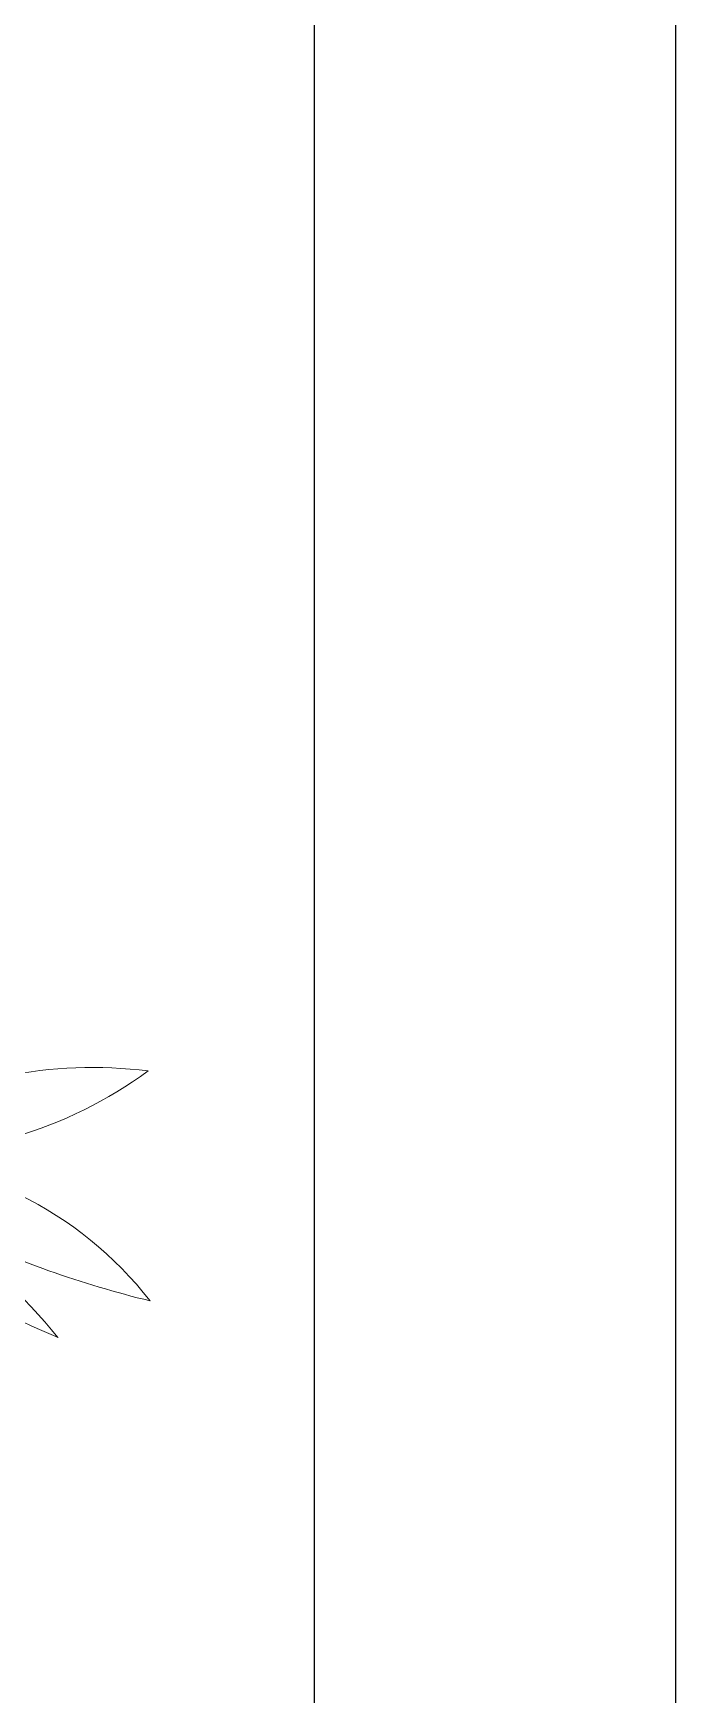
# Model space of a CAD drawing. Header units: inches. Extents: x 482566 to 494966, y -26460 to -22226.
# Drawn here: x 487992.23 to 488008.24, y -23806.41 to -23765.06 of the extents above; entities that cross this region are included whole.
import ezdxf

# ---------------------------------------------------------------- set-up
doc = ezdxf.new("R2010")
doc.units = ezdxf.units.IN
doc.header["$LTSCALE"] = 15
doc.header["$MEASUREMENT"] = 0
for name, color, linetype, lineweight in [('a-wallhatch', 252, 'Continuous', 9), ('DIM', 6, 'Continuous', 13), ('p', 76, 'Continuous', 5)]:
    doc.layers.add(name, color=color, linetype=linetype, lineweight=lineweight)
doc.layers.add('I-WALL-IN', color=3, linetype='Continuous')

# ---------------------------------------------------------------- blocks, each defined once
blk = doc.blocks.new('A$C443E2A03')
at = {"layer": 'a-wallhatch', "color": 3}
for centre, radius, start, end in [((-213.3, 136.5), 236.6, 339.1222, 28.3841), ((191.8, 109.8), 248.9, 151.9618, 204.272), ((-712.8, 100.3), 696.4, 358.8183, 10.4715), ((514.3, -62.6), 551.2, 153.8335, 168.9289), ((-499.2, 164), 519.1, 344.5544, 1.8157), ((116.1, 249.1), 297, 196.9321, 234.2529), ((-308.5, -85.1), 284.8, 20.1175, 60.4451), ((-237.8, 172), 279.1, 319.6836, 354.563), ((-430.6, 317), 551.2, 319.7649, 342.3959), ((-125.4, 112.9), 168.7, 318.0156, 11.1718), ((-78.4, 218.3), 248.9, 291.9575, 344.2677), ((458.1, -220.5), 519.1, 134.4137, 143.3395), ((568.2, -414.3), 696.4, 125.7579, 137.4111), ((-154.5, -113.7), 144.9, 43.1229, 122.9245), ((-174, -212.4), 228.2, 62.6685, 105.0436), ((148, -268.5), 284.8, 75.7843, 116.1119), ((72.6, 266.6), 297, 261.9765, 299.2974), ((28.8, -1883.9), 1860.9, 92.3604, 98.476), ((-172.9, 302.5), 353.4, 258.143, 290.7676), ((-309.1, 12.2), 279.1, 317.3093, 352.1887), ((7.4, -271.8), 236.8, 103.1512, 140.4373), ((215.8, -198.7), 279.1, 144.0407, 148.7252), ((-1339.9, -1334.1), 1860.9, 37.7534, 43.8691), ((17, -182.6), 144.9, 13.3049, 93.1066), ((-190.1, -32), 168.7, 300.7005, 353.8568), ((99.3, -148.2), 168.7, 142.3727, 173.4681), ((-209.3, -184.8), 236.8, 355.7922, 33.0782), ((318.3, 105.2), 353.4, 205.4619, 238.0865), ((-37.1, -267.4), 228.2, 31.1859, 73.561), ((-181.8, 45.2), 166.4, 272.2881, 321.4584), ((146.7, -86.7), 166.4, 174.7711, 223.9413)]:
    blk.add_arc(centre, radius, start, end, dxfattribs=at)
blk = doc.blocks.new('A$C2680647F')
at = {"layer": 'p', "extrusion": (0, 0, -1), "xscale": 0.9000000000014552, "yscale": 0.9000000000014552, "zscale": -0.9}
blk.add_blockref('A$C443E2A03', (311, 69.8), dxfattribs=at)
blk = doc.blocks.new('A$C1E297C89')
at = {"layer": 'p', "xscale": 0.1990655999786339, "yscale": 0.1990655999786339, "zscale": 0.1990655999786339, "rotation": 211.2487347795398}
blk.add_blockref('A$C2680647F', (54.93, 92.8), dxfattribs=at)

msp = doc.modelspace()

# ---------------------------------------------------------------- linework, layer by layer
at = {"layer": 'I-WALL-IN'}
for p, q in [((488008.237, -23928.783, 6.93), (488008.237, -23671.721, 6.93)), ((487999.237, -23924.283, 6.93), (487999.237, -23680.721, 6.93))]:
    msp.add_line(p, q, dxfattribs=at)

# ---------------------------------------------------------------- block references
at = {"layer": 'DIM', "ltscale": 10000, "xscale": 0.2073600001732157, "yscale": 0.2073600001732157, "zscale": 0.2073600001732157, "rotation": 350.8604527276963}
msp.add_blockref('A$C1E297C89', (487960.207, -23813.021, 6.93), dxfattribs=at)

doc.saveas('drawing.dxf')
